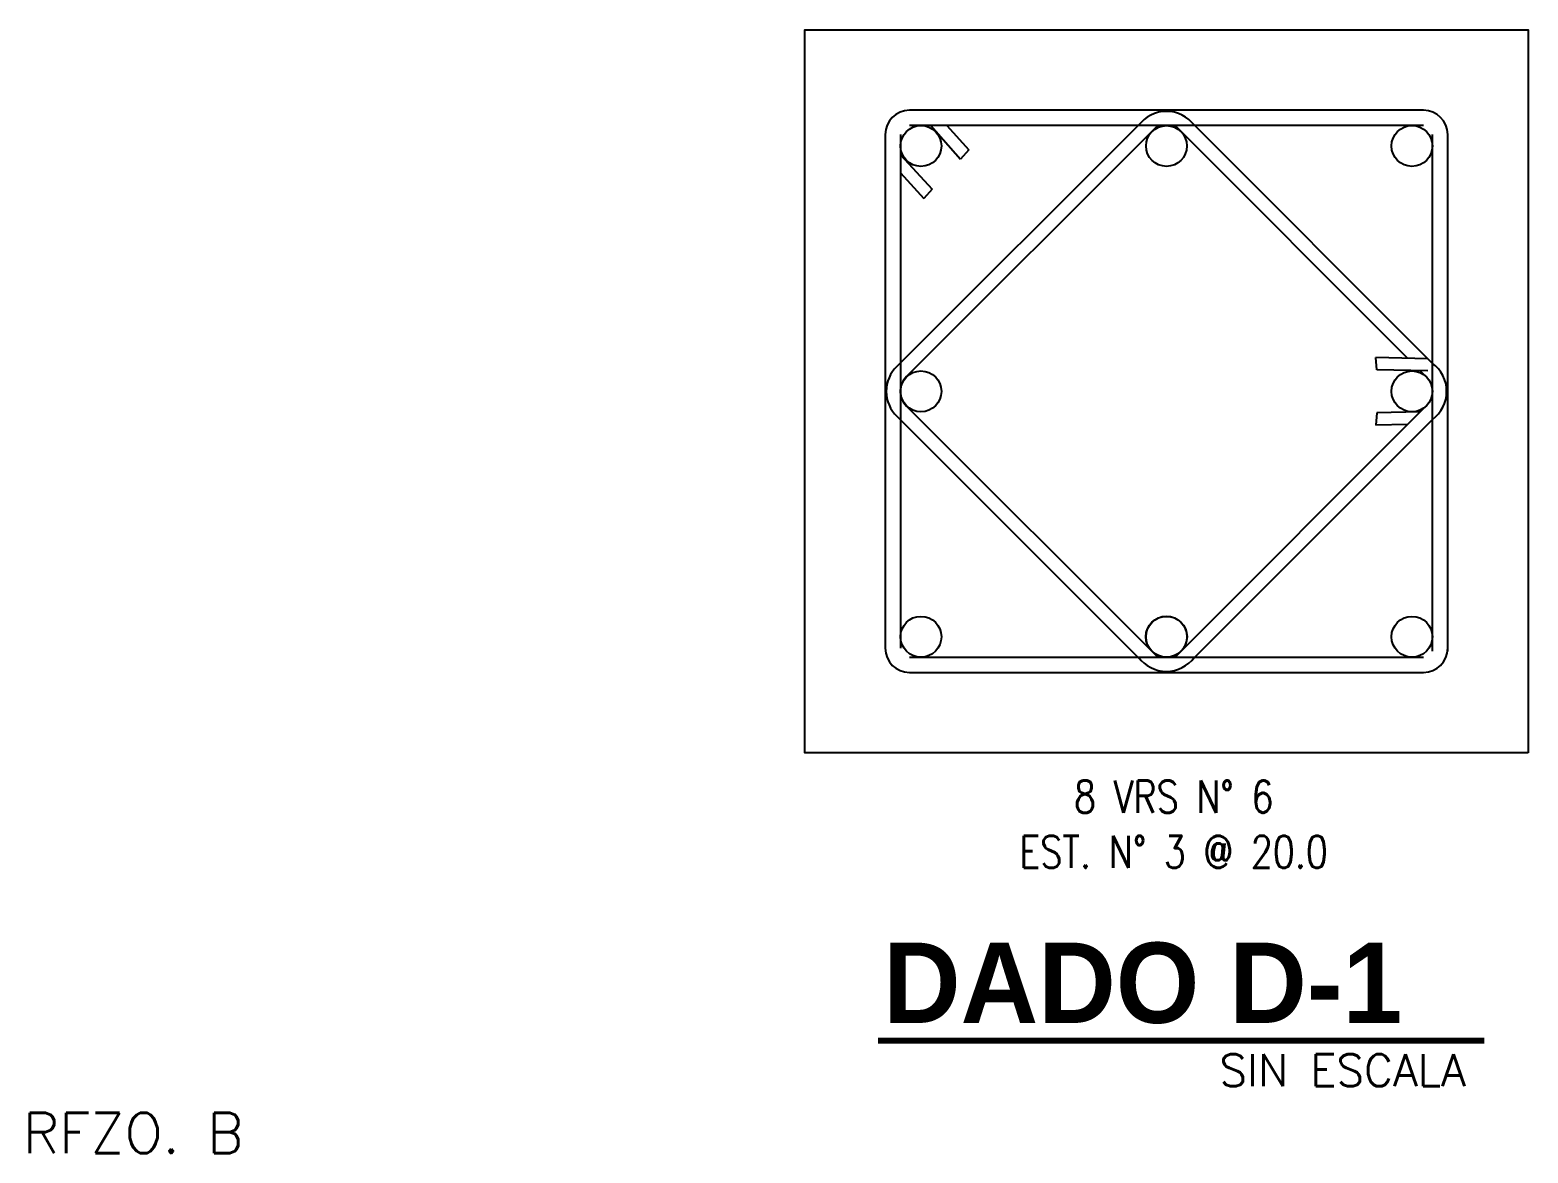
# Model space of a CAD drawing. Header units: millimetres. Extents: x 2213.6 to 2264.3, y 1634.2 to 1654.7.
# Drawn here: x 2239.24 to 2248.56, y 1644 to 1650.99 of the extents above; entities that cross this region are included whole.
import ezdxf
from ezdxf.enums import TextEntityAlignment as Align

# ---------------------------------------------------------------- set-up
doc = ezdxf.new("R2010")
doc.units = ezdxf.units.MM
doc.layers.add('ARMADURA', color=1, linetype='Continuous', lineweight=18)
for name, color, linetype in [('CONT', 7, 'Continuous'), ('COTAS', 2, 'Continuous'), ('DADO', 5, 'Continuous'), ('MING', 7, 'Continuous'), ('TEXTOS', 7, 'Continuous')]:
    doc.layers.add(name, color=color, linetype=linetype)
doc.styles.add('BOLD', font='bold.shx', dxfattribs={"width": 1.1, "height": 0.4})
doc.styles.add('SIMPLEX', font='simplex.shx')
doc.styles.add('TEXTO', font='simplex.shx')

msp = doc.modelspace()

# ---------------------------------------------------------------- linework, layer by layer
at = {"layer": 'CONT', "color": 1}
for p, q in [((2244.6343, 1648.8937), (2246.1561, 1650.4143)), ((2247.9102, 1650.4876), (2244.7117, 1650.4876)), ((2247.9657, 1648.9119), (2246.4746, 1650.4056)), ((2244.5609, 1650.3368), (2244.5609, 1647.1384)), ((2244.6561, 1650.3368), (2244.6561, 1647.1384)), ((2244.6918, 1648.827), (2246.2577, 1650.3924)), ((2247.9102, 1650.3924), (2244.7117, 1650.3924)), ((2244.8439, 1650.3924), (2245.0295, 1650.1827)), ((2244.945, 1650.3924), (2245.0805, 1650.2412)), ((2246.3639, 1650.3924), (2246.3052, 1650.3924)), ((2247.8114, 1648.9437), (2246.3642, 1650.3924)), ((2247.9657, 1647.1207), (2247.9657, 1650.3368)), ((2248.0609, 1647.1207), (2248.0609, 1650.3368)), ((2245.0805, 1650.2412), (2245.0295, 1650.1827)), ((2244.6561, 1650.2107), (2244.8529, 1649.9962)), ((2244.6561, 1650.0979), (2244.8018, 1649.9378)), ((2244.8529, 1649.9962), (2244.8018, 1649.9378)), ((2247.937, 1648.9407), (2247.6131, 1648.9485)), ((2247.6201, 1648.8712), (2247.6131, 1648.9485)), ((2247.9383, 1648.8648), (2247.6201, 1648.8712)), ((2247.9143, 1648.8408), (2247.8892, 1648.8658)), ((2244.6918, 1648.6481), (2246.2577, 1647.0828)), ((2247.9143, 1648.6344), (2246.3642, 1647.0828)), ((2244.6343, 1648.5814), (2246.1561, 1647.0609)), ((2247.9657, 1648.5632), (2246.4746, 1647.0695)), ((2247.6201, 1648.6039), (2247.6131, 1648.5266)), ((2247.8892, 1648.6094), (2247.6201, 1648.6039)), ((2247.8114, 1648.5314), (2247.6131, 1648.5266)), ((2244.7117, 1647.0828), (2247.9102, 1647.0828)), ((2244.7117, 1646.9876), (2247.9102, 1646.9876))]:
    msp.add_line(p, q, dxfattribs=at)
at = {"layer": 'CONT'}
for centre, radius in [((2244.7831, 1650.2654), 0.127), ((2246.3109, 1650.2651), 0.127), ((2247.8387, 1650.2654), 0.127), ((2244.7831, 1648.7376), 0.127), ((2247.8387, 1648.7376), 0.127), ((2244.7831, 1647.2098), 0.127), ((2246.3109, 1647.2098), 0.1279), ((2246.3109, 1647.2098), 0.127), ((2247.8387, 1647.2098), 0.127)]:
    msp.add_circle(centre, radius, dxfattribs=at)
at = {"layer": 'CONT', "color": 1}
for centre, radius, start, end in [((2244.7117, 1650.3368), 0.1508, 90, 180), ((2246.3109, 1650.2651), 0.2157, 36.16937, 143.83063), ((2247.9102, 1650.3368), 0.1508, 0, 90), ((2246.3109, 1650.2651), 0.1279, 84.56864, 95.43136), ((2247.8387, 1648.7376), 0.2157, 306.07146, 53.92854), ((2244.7831, 1648.7376), 0.2157, 133.62288, 226.37712), ((2244.7831, 1648.7376), 0.1279, 134.36742, 225.63258), ((2247.8387, 1648.7376), 0.1279, 353.30559, 6.69441), ((2244.7117, 1647.1384), 0.1508, 180, 270), ((2246.3109, 1647.2098), 0.2157, 216.07146, 323.92854), ((2247.9102, 1647.1384), 0.1508, 270, 0)]:
    msp.add_arc(centre, radius, start, end, dxfattribs=at)
at = {"layer": 'DADO', "color": 7}
msp.add_lwpolyline([(2248.5609, 1646.4876), (2244.0609, 1646.4876), (2244.0609, 1650.9876), (2248.5609, 1650.9876)], close=True, dxfattribs=at)
at = {"layer": 'TEXTOS', "const_width": 0.0375}
msp.add_lwpolyline([(2244.5157, 1644.6957), (2248.2886, 1644.6957)], dxfattribs=at)

# ---------------------------------------------------------------- texts
at = {"layer": 'ARMADURA', "style": 'BOLD'}
msp.add_text('DADO D-1', height=0.5, dxfattribs=at).set_placement((2244.5471, 1644.8057))
at = {"layer": 'COTAS', "color": 2, "style": 'SIMPLEX'}
msp.add_text('SIN ESCALA', height=0.2, dxfattribs=at).set_placement((2246.6406, 1644.411))
at = {"layer": 'MING', "lineweight": 0, "insert": (2240.5673, 1644.1205), "char_height": 0.25, "attachment_point": 6, "style": 'TEXTO'}
msp.add_mtext('RFZO. B', dxfattribs=at)
at = {"layer": 'TEXTOS', "style": 'SIMPLEX', "width": 0.8}
for s, p in [('8 VRS N%%D 6', (2246.3559, 1646.1139)), ('EST. N%%D 3 @ 20.0', (2246.3559, 1645.7707))]:
    msp.add_text(s, height=0.2, dxfattribs=at).set_placement(p, align=Align.CENTER)

doc.saveas('drawing.dxf')
